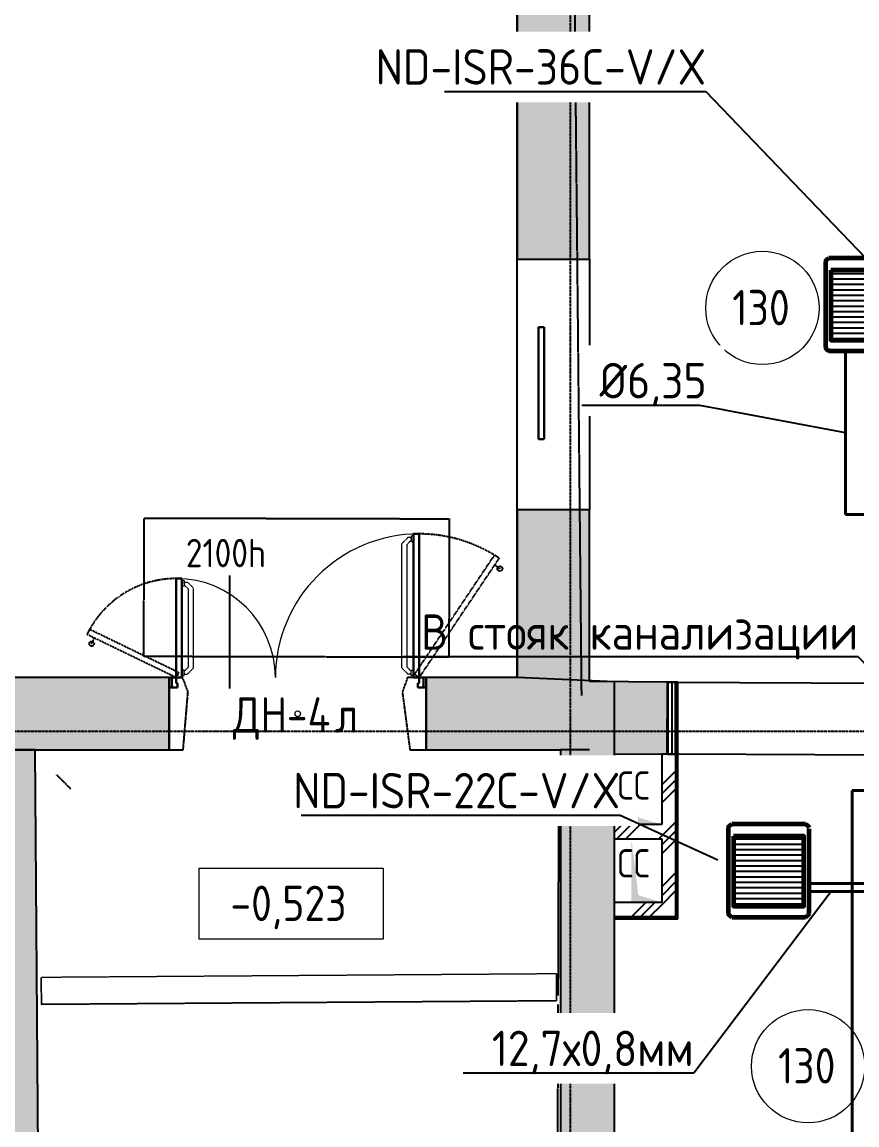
# Model space of a CAD drawing. Header units: millimetres. Extents: x -129048 to 476301, y -5853 to 215316.
# Drawn here: x 42539 to 48432, y 17776 to 25564 of the extents above; entities that cross this region are included whole.
import ezdxf
from ezdxf import colors
from ezdxf.entities.mleader import LeaderData, LeaderLine
from ezdxf.math import Vec2, Vec3

# ---------------------------------------------------------------- set-up
doc = ezdxf.new("R2010")
doc.units = ezdxf.units.MM
for name, pattern in [('ADSK_Линия сетки', [25, 20, -2.5, 0, -2.5]), ('ADSK_Сверху', [4.5, 3, -1.5]), ('ADSK_Снесено', [4.5, 3, -1.5]), ('ADSK_Штриховая_ш2 п1', [3, 2, -1])]:
    doc.linetypes.add(name, pattern=pattern)
for name, color, linetype, lineweight, true_color in [('_ Окна', 5, 'Continuous', 30, 0x0000ff), ('Линии', 7, 'Continuous', 9, 0x00a600), ('Стены внутренние', 5, 'Continuous', 18, 0x0000ff), ('Стены наружные', 1, 'ADSK_Снесено', 18, 0xff0000), ('Стены штриховка', 5, 'Continuous', 18, 0x0000ff)]:
    doc.layers.add(name, color=color, linetype=linetype, lineweight=lineweight, true_color=true_color)
for name, color, linetype, lineweight in [('GAZLAITER', 1, 'Continuous', 40), ('Аннотация', 7, 'Continuous', 9), ('Двери', 251, 'Continuous', 18), ('Дренаж', 36, 'Continuous', 40), ('Каркас', 7, 'Continuous', 18), ('Кондеи', 6, 'Continuous', 60), ('Лестницы', 7, 'Continuous', 18), ('Марки дверей', 7, 'Continuous', 20), ('Марки помещений', 7, 'Continuous', 20), ('Окна', 251, 'Continuous', 18), ('Отметки', 7, 'Continuous', 9), ('Перекрытие', 7, 'Continuous', 18), ('Узлы', 7, 'Continuous', 18)]:
    doc.layers.add(name, color=color, linetype=linetype, lineweight=lineweight)
doc.styles.add('GOST Common_1', font='GOST Common_0.ttf', dxfattribs={"width": 0.9, "height": 200})
doc.styles.add('GOST Common_2', font='GOST Common_0.ttf', dxfattribs={"width": 0.9, "height": 250})
doc.styles.add('PIK', font='isocpeur.ttf', dxfattribs={"width": 0.9, "height": 250})
pattern_1 = [(45, (0, 0), (-179.6051, 179.6051), []), (45, (63.5, 0), (0, 359.2102), []), (45, (-63.5, 0), (0, 359.2102), [])]

# ---------------------------------------------------------------- blocks, each defined once
blk = doc.blocks.new('ADSK_БалкаЖБ_Прямоугольная - 189_7х233мм-820221-01 План 1-го этажа маркировочный')
at = {"layer": 'Каркас', "color": 253, "linetype": 'ADSK_Сверху', "true_color": 0xaaaaaa}
for p, q in [((-1818.2, 94.8), (-1818.2, -94.9)), ((-1818.2, 94.8), (1818.2, 94.8)), ((1818.2, -94.9), (1818.2, 94.8)), ((-1818.2, -94.9), (1818.2, -94.9))]:
    blk.add_line(p, q, dxfattribs=at)
at = {"layer": 'Каркас', "color": 253, "linetype": 'ADSK_Сверху', "true_color": 0xb2b2b2}
for p, q in [((-1818.2, -94.9), (-1818.2, 94.8)), ((1818.2, 94.8), (-1818.2, 94.8)), ((1818.2, 94.8), (1818.2, -94.9)), ((-1818.2, -94.9), (1818.2, -94.9))]:
    blk.add_line(p, q, dxfattribs=at)
blk = doc.blocks.new('Витраж-стеклопакет - Глухой стеклопакет 40мм-1243042-01 План 1-го этажа маркировочный')
at = {"layer": '_ Окна'}
for p, q in [((395, 20), (-395, 20)), ((-395, 20), (-395, -20)), ((395, -20), (395, 20)), ((-395, -20), (395, -20))]:
    blk.add_line(p, q, dxfattribs=at)
blk = doc.blocks.new('AC_Дверь_Двупольная - ДН-4л 1815х2100h-2039702-01 План 1-го этажа маркировочный')
at = {"layer": 'Двери', "linetype": 'ADSK_Сверху', "lineweight": 9}
for p, q in [((817.5, 1255), (801.5, 1255)), ((801.5, 1255), (801.5, 1216.5)), ((777.8, 1244.5), (735, 1201.7)), ((735, 323.4), (735, 1201.7)), ((801.5, 1225.7), (771.4, 1195.6)), ((771.4, 329.4), (771.4, 1195.6)), ((801.5, 1244.5), (777.8, 1244.5)), ((801.5, 1235.8), (801.5, 1244.5)), ((801.5, 1216.5), (817.5, 1216.5)), ((-817.5, 940), (-801.5, 940)), ((-801.5, 940), (-801.5, 901.5)), ((-801.5, 901.5), (-817.5, 901.5)), ((-801.5, 920.8), (-801.5, 929.5)), ((-801.5, 929.5), (-777.8, 929.5)), ((-801.5, 910.7), (-771.4, 880.6)), ((-777.8, 929.5), (-735, 886.7)), ((-771.4, 329.4), (-771.4, 880.6)), ((-735, 323.4), (-735, 886.7)), ((-801.5, 299.3), (-771.4, 329.4)), ((-777.8, 280.6), (-735, 323.4)), ((777.8, 280.6), (735, 323.4)), ((801.5, 299.3), (771.4, 329.4)), ((-801.5, 308.5), (-817.5, 308.5)), ((-817.5, 270), (-801.5, 270)), ((-801.5, 270), (-801.5, 308.5)), ((-801.5, 289.3), (-801.5, 280.6)), ((-801.5, 280.6), (-777.8, 280.6)), ((801.5, 280.6), (777.8, 280.6)), ((801.5, 270), (801.5, 308.5)), ((801.5, 308.5), (817.5, 308.5)), ((817.5, 270), (801.5, 270))]:
    blk.add_line(p, q, dxfattribs=at)
at = {"layer": 'Двери', "lineweight": 30}
for p, q in [((857.5, 1270), (817.5, 1270)), ((817.5, 1270), (817.5, 255)), ((857.5, 255), (857.5, 1270)), ((-857.5, 955), (-817.5, 955)), ((-857.5, 255), (-857.5, 955)), ((-817.5, 955), (-817.5, 255)), ((-907.5, 255), (-887.5, 255)), ((-907.5, 185), (-907.5, 255)), ((-887.5, 255), (-857.5, 255)), ((-887.5, 185), (-887.5, 255)), ((-887.5, 255), (-887.5, 185)), ((-817.5, 255), (-857.5, 255)), ((-857.5, 255), (-857.5, 215)), ((817.5, 255), (857.5, 255)), ((887.5, 255), (857.5, 255)), ((857.5, 255), (857.5, 215)), ((887.5, 185), (887.5, 255)), ((907.5, 255), (887.5, 255)), ((887.5, 255), (887.5, 185)), ((907.5, 185), (907.5, 255)), ((-887.5, 185), (-907.5, 185)), ((-847.5, 185), (-887.5, 185)), ((-857.5, 215), (-847.5, 215)), ((-847.5, 215), (-847.5, 185)), ((857.5, 215), (847.5, 215)), ((847.5, 215), (847.5, 185)), ((847.5, 185), (887.5, 185)), ((887.5, 185), (907.5, 185))]:
    blk.add_line(p, q, dxfattribs=at)
at = {"layer": 'Двери'}
for centre, radius, start, end in [((857.5, 255), 1015, 90, 180), ((-857.5, 255), 700, 360, 90)]:
    blk.add_arc(centre, radius, start, end, dxfattribs=at)
blk = doc.blocks.new('ADSK_Марка_Помещение_ОдноЗначение - Номер-247393-01 План 1-го этажа маркировочный')
at = {"layer": 'Марки помещений'}
blk.add_circle((0, 0), 4, dxfattribs=at)
blk = doc.blocks.new('ADSK_Марка_Дверь - Марка типа и комментарии-2020407-01 План 1-го этажа маркировочный')
at = {"layer": 'Марки дверей', "lineweight": 9}
blk.add_circle((0, 0), 0.2, dxfattribs=at)
blk = doc.blocks.new('Высотные отметки - Рамка-5093-01 План 1-го этажа маркировочный')
at = {"layer": 'Аннотация', "lineweight": 20}
for p, q in [((-6.5, 0), (-6.5, 5)), ((-6.5, 5), (6.5, 5)), ((6.5, 5), (6.5, 0)), ((6.5, 0), (-6.5, 0))]:
    blk.add_line(p, q, dxfattribs=at)
blk = doc.blocks.new('Фанкойл 360')
at = {"lineweight": 25}
h = blk.add_hatch(dxfattribs=at)
h.set_pattern_fill('LINE', color=256, scale=12.0888)
h.set_pattern_definition([(360, (-437782.18, -467272.18), (1e-14, 38.38194), [])])
h.paths.add_polyline_path([(269932, 24100.5), (269436.2, 24100.5), (269436.2, 23604.7), (269932, 23604.7)])
for points in [[(269399.1, 23553.1), (269399.1, 24152)], [(269423.3, 24184.2), (269944.9, 24184.2)], [(269969.1, 24160), (269969.1, 23553.1)], [(269944.9, 23528.9), (269423.4, 23528.9)]]:
    blk.add_lwpolyline(points)
blk.add_lwpolyline([(269932, 24100.5), (269932, 23604.7), (269436.2, 23604.7), (269436.2, 24100.5)], close=True)
for centre, radius, start, end in [((269446.7, 24136.6), 53.1, 116.21194, 153.78531), ((269921.5, 24136.6), 53.1, 26.21469, 63.78806), ((269446.5, 23576.4), 52.8, 206.16014, 244.02027), ((269921.5, 23576.5), 53, 296.14279, 333.80121)]:
    blk.add_arc(centre, radius, start, end)

msp = doc.modelspace()

# ---------------------------------------------------------------- hatches: boundary and pattern name
at = {"layer": 'Стены внутренние', "lineweight": 25, "true_color": 0x636466}
for points in [[(42306.569, 12898.1), (42686.552, 12901.743), (42630.339, 20425.478), (42250.349, 20422.639), (42295.708, 14351.749)], [(46339.852, 12936.767), (46719.852, 12940.41), (46719.852, 20395.02), (46543.212, 20395.836), (46543.212, 20424.059), (46339.852, 20424.059), (46339.852, 13592.3)]]:
    msp.add_hatch(color=251, dxfattribs=at).paths.add_polyline_path(points)
h = msp.add_hatch(dxfattribs=at)
h.set_pattern_fill('FP_3', color=251, style=0, pattern_type=2)
h.set_pattern_definition(pattern_1)
h.paths.add_polyline_path([(47153.495, 19246.916), (47153.495, 20393.018), (47053.495, 20393.018), (47053.495, 19246.916), (47091.151, 19246.916)])
h = msp.add_hatch(dxfattribs=at)
h.set_pattern_fill('FP_3', color=251, style=0, pattern_type=2)
h.set_pattern_definition(pattern_1)
h.paths.add_polyline_path([(46751.103, 19796.916), (47053.495, 19796.916), (47053.495, 19896.916), (46719.852, 19896.916), (46719.852, 19796.916)])
h = msp.add_hatch(dxfattribs=at)
h.set_pattern_fill('FP_3', color=251, style=0, pattern_type=2)
h.set_pattern_definition(pattern_1)
h.paths.add_polyline_path([(47046.404, 19246.916), (47053.495, 19246.916), (47053.426, 19346.916), (46719.852, 19346.916), (46719.852, 19246.916), (46834.261, 19246.916)])
at = {"layer": 'Стены наружные', "linetype": 'Continuous', "lineweight": 25, "true_color": 0x636466}
h = msp.add_hatch(color=251, dxfattribs=at)
h.paths.add_polyline_path([(46033.212, 20934.059), (46543.212, 20934.059), (46543.212, 22119.17), (46033.212, 22119.17)])
h.paths.add_polyline_path([(46033.212, 23889.17), (46543.212, 23889.17), (46543.212, 26071.146), (46033.212, 26071.146), (46033.212, 23912.973)])
h.paths.add_polyline_path([(46033.212, 27841.146), (46543.212, 27841.146), (46543.212, 30057.444), (46033.212, 30057.444)])
h.paths.add_polyline_path([(46033.212, 31827.444), (46543.212, 31827.444), (46543.212, 34118.808), (46033.212, 34118.808), (46033.212, 31880.659)])
h.paths.add_polyline_path([(46396.034, 35888.808), (46543.212, 35888.808), (46543.212, 43249.207), (46033.212, 43249.207), (46033.212, 35888.808), (46393.726, 35888.808)])
h = msp.add_hatch(color=251, dxfattribs=at)
h.paths.add_polyline_path([(46339.852, 20424.059), (46543.212, 20424.059), (46543.212, 20934.059), (45391.977, 20934.059), (45391.977, 20424.059), (45636.37, 20424.059)])
h.paths.add_polyline_path([(42686.552, 20424.059), (43576.977, 20424.059), (43576.977, 20934.059), (41597.582, 20934.059), (41597.582, 20424.059), (42515.943, 20424.623), (42630.339, 20425.478), (42630.349, 20424.059)])
h.paths.add_polyline_path([(39192.848, 20424.059), (39867.582, 20424.059), (39867.582, 20934.059), (30807.016, 20934.059), (30807.016, 20424.059), (38947.966, 20424.059)])
h = msp.add_hatch(color=251, dxfattribs=at)
h.paths.add_polyline_path([(49555.772, 20381.926), (49558.127, 20891.921), (49076.964, 20893.684), (49074.612, 20384.148), (49510.033, 20382.137)])
h.paths.add_polyline_path([(47093.035, 20393.297), (47095.39, 20903.292), (46543.212, 20905.841), (46543.212, 20395.836), (47053.495, 20393.48)])
at = {"layer": 'Узлы', "lineweight": 25, "true_color": 0x636466}
for points in [[(47035.313, 19896.916), (47053.495, 19896.916), (46890.702, 19946.395), (46843.184, 20241.958), (46841.223, 19896.916), (46902.501, 19896.916)], [(46840.593, 19347.901), (47053.495, 19347.901), (46888.214, 19398.136), (46840.593, 19796.916), (46837.979, 19347.901)]]:
    msp.add_hatch(color=251, dxfattribs=at).paths.add_polyline_path(points)

# ---------------------------------------------------------------- linework, layer by layer
at = {"linetype": 'ADSK_Линия сетки', "lineweight": 25}
for p, q in [((46409.91, -4984.787), (46409.91, 44534.787)), ((-11086.225, 20556.788), (57141.718, 20556.788))]:
    msp.add_line(p, q, dxfattribs=at)
at = {"color": 251, "lineweight": 25, "true_color": 0x636466}
for points in [[(46033.212, 20934.059), (46033.212, 43759.207), (56032.618, 43759.207), (56213.949, 8532.302), (49933.401, 8532.302), (49933.401, 150.232), (42036.932, 150.232), (42036.932, 2106.788), (31235.974, 2186.478), (31336.395, 2185.737), (31336.395, -2732.567), (18972.644, -2732.567), (18972.644, 2186.478), (8272.997, 2186.478), (8272.997, 272.021), (290.499, 306.788), (290.499, 8529.252)], [(771.126, 10918.396), (46719.852, 10918.396), (46719.852, 20904.566), (46033.212, 20934.059)]]:
    msp.add_lwpolyline(points, dxfattribs=at)
at = {"layer": 'GAZLAITER', "color": 5, "lineweight": 40, "ltscale": 10}
for p, q in [((48351.124, 23239.64), (48351.124, 22085.841)), ((48351.124, 22085.841), (51602.442, 22085.841)), ((48093.839, 19423.87), (51602.442, 19423.87))]:
    msp.add_line(p, q, dxfattribs=at)
at = {"layer": 'GAZLAITER', "lineweight": 40, "ltscale": 10}
msp.add_line((48093.839, 19480.583), (51537.721, 19480.583), dxfattribs=at)
at = {"layer": 'Аннотация', "color": 251, "lineweight": 25, "true_color": 0x636466}
msp.add_line((44004.531, 20857.947), (44004.531, 21654.289), dxfattribs=at)
at = {"layer": 'Дренаж'}
for p, q in [((48397.055, 14317.055), (48397.055, 20137.508)), ((48397.055, 20137.508), (49140.874, 20137.508))]:
    msp.add_line(p, q, dxfattribs=at)
at = {"layer": 'Лестницы', "color": 251, "linetype": 'ADSK_Сверху', "lineweight": 25, "true_color": 0x636466}
for p, q in [((46323.583, 18689.325), (46329.36, 20357.632)), ((42883.869, 20147.632), (42783.124, 20247.632)), ((46322.648, 18321.744), (46323.713, 18629.242)), ((46321.583, 18014.246), (46322.648, 18321.744)), ((46320.518, 17706.747), (46321.583, 18014.246))]:
    msp.add_line(p, q, dxfattribs=at)
at = {"layer": 'Линии', "color": 251, "linetype": 'ADSK_Штриховая_ш2 п1', "lineweight": 25, "true_color": 0x636466}
for p, q in [((45308.747, 20956.325), (45873.764, 21799.522)), ((45341.977, 20934.059), (45906.993, 21777.255)), ((45906.993, 21777.255), (45873.764, 21799.522)), ((45911.867, 21703.69), (45874.484, 21728.74)), ((43014.315, 21275.007), (42996.89, 21239.002)), ((43644.402, 20970.064), (43014.315, 21275.007)), ((43626.977, 20934.059), (42996.89, 21239.002)), ((43029.853, 21173.055), (43049.457, 21213.561)), ((43644.402, 20970.064), (43626.977, 20934.059)), ((45341.977, 20934.059), (45308.747, 20956.325)), ((43626.977, 20934.059), (43576.977, 20934.059)), ((45391.977, 20934.059), (45341.977, 20934.059))]:
    msp.add_line(p, q, dxfattribs=at)
for centre in [(45911.867, 21703.69), (43029.853, 21173.055)]:
    msp.add_circle(centre, 17, dxfattribs=at)
for centre, radius, start, end in [((45341.977, 20934.059), 1015, 56.1744007, 90.1744007), ((43626.977, 20934.059), 700, 89.9206089, 154.1744007)]:
    msp.add_arc(centre, radius, start, end, dxfattribs=at)
at = {"layer": 'Перекрытие', "color": 251, "linetype": 'ADSK_Сверху', "lineweight": 25, "true_color": 0x636466}
for p, q in [((46489.033, 20807.097), (46409.662, 28860.369)), ((43398.52, 21083.161), (43400.959, 22061.286)), ((43400.959, 22061.286), (45554.033, 22055.918)), ((45554.033, 22055.918), (45551.594, 21077.793)), ((45551.594, 21077.793), (43398.52, 21083.161))]:
    msp.add_line(p, q, dxfattribs=at)
at = {"layer": 'Стены внутренние', "color": 251, "lineweight": 25, "true_color": 0x636466}
for p, q in [((47096.495, 20901.646), (47096.495, 20393.018)), ((47168.495, 20901.646), (47096.495, 20901.646)), ((47168.495, 20393.018), (47168.495, 20901.646)), ((42630.339, 20425.478), (42250.349, 20422.639)), ((42686.552, 12901.743), (42630.339, 20425.478)), ((46339.852, 20424.059), (46339.852, 12936.767)), ((46543.212, 20424.059), (46339.852, 20424.059)), ((46719.852, 12940.41), (46719.852, 20395.02)), ((47053.495, 20393.48), (47053.495, 19896.916)), ((47168.495, 20392.949), (47053.495, 20393.48)), ((47096.495, 20393.018), (47168.495, 20393.018)), ((47168.495, 19231.916), (47168.495, 20392.949)), ((47053.495, 19896.916), (46719.852, 19896.916)), ((46719.852, 19796.916), (47053.495, 19796.916)), ((47053.495, 19796.916), (47053.495, 19346.916)), ((47053.495, 19346.916), (46719.852, 19346.916)), ((46719.852, 19231.916), (47168.495, 19231.916))]:
    msp.add_line(p, q, dxfattribs=at)
at = {"layer": 'Стены наружные', "color": 251, "linetype": 'Continuous', "lineweight": 25, "true_color": 0x636466}
for p, q in [((46033.212, 26071.146), (46033.212, 23889.17)), ((46543.212, 23889.17), (46543.212, 25923.146)), ((46033.212, 23889.17), (46543.212, 23889.17)), ((46033.212, 22119.17), (46033.212, 23889.17)), ((46543.212, 23889.17), (46543.212, 22119.17)), ((46033.212, 22119.17), (46033.212, 20934.059)), ((46543.212, 22119.17), (46033.212, 22119.17)), ((46543.212, 20905.841), (46543.212, 22119.17)), ((43576.977, 20934.059), (41597.582, 20934.059)), ((46033.212, 20934.059), (45391.977, 20934.059)), ((47095.39, 20903.292), (46543.212, 20905.841)), ((47093.035, 20393.297), (47095.39, 20903.292)), ((47095.39, 20903.292), (49001.409, 20894.491)), ((43576.977, 20424.059), (43576.977, 20864.059)), ((45391.977, 20864.059), (45391.977, 20424.059)), ((41597.582, 20424.059), (43675.966, 20424.059)), ((45276.549, 20424.059), (46339.852, 20424.059)), ((46719.852, 20395.02), (47053.495, 20393.48)), ((48959.409, 20384.68), (47168.495, 20392.949))]:
    msp.add_line(p, q, dxfattribs=at)
at = {"layer": 'Стены наружные', "color": 251, "lineweight": 25, "true_color": 0x636466}
for p, q in [((43673.147, 20934.059), (43666.977, 20934.059)), ((43710.41, 20835.234), (43673.147, 20934.059)), ((45258.715, 20934.059), (45222.565, 20832.177)), ((45301.977, 20934.059), (45258.715, 20934.059)), ((43576.977, 20864.059), (43576.977, 20424.059)), ((43675.966, 20424.059), (43710.41, 20835.234)), ((45222.565, 20832.177), (45276.549, 20424.059)), ((45391.977, 20424.059), (45391.977, 20864.059))]:
    msp.add_line(p, q, dxfattribs=at)
at = {"layer": 'Стены штриховка', "color": 251, "lineweight": 25, "true_color": 0x636466}
for p, q in [((47126.495, 20393.018), (47126.495, 20901.646)), ((47151.495, 20393.018), (47151.495, 20901.646)), ((47153.495, 19246.916), (47153.495, 20901.646)), ((47159.495, 20393.018), (47159.495, 20901.646)), ((47159.495, 19240.916), (47159.495, 20392.99)), ((46719.852, 19246.916), (47153.495, 19246.916)), ((46719.852, 19240.916), (47159.495, 19240.916))]:
    msp.add_line(p, q, dxfattribs=at)

# ---------------------------------------------------------------- block references
at = {"layer": 'Двери', "color": 251, "linetype": 'ADSK_Сверху', "lineweight": 25, "true_color": 0x636466}
msp.add_blockref('AC_Дверь_Двупольная - ДН-4л 1815х2100h-2039702-01 План 1-го этажа маркировочный', (44484.477, 20679.059), dxfattribs=at)
at = {"layer": 'Каркас', "color": 251, "linetype": 'ADSK_Сверху', "lineweight": 25, "true_color": 0x636466, "rotation": 180.4020077192903}
msp.add_blockref('ADSK_БалкаЖБ_Прямоугольная - 189_7х233мм-820221-01 План 1-го этажа маркировочный', (44492.915, 18734.822), dxfattribs=at)
at = {"layer": 'Кондеи', "xscale": -1}
msp.add_blockref('Фанкойл 360', (317492.937, -4285.184), dxfattribs=at)
at = {"layer": 'Марки дверей', "color": 251, "lineweight": 25, "true_color": 0x636466, "xscale": 99.99999999999993, "yscale": 99.99999999999993, "zscale": 99.99999999999993}
msp.add_blockref('ADSK_Марка_Дверь - Марка типа и комментарии-2020407-01 План 1-го этажа маркировочный', (44484.477, 20679.059), dxfattribs=at)
at = {"layer": 'Марки помещений', "color": 251, "lineweight": 25, "true_color": 0x636466, "xscale": 99.99999999999993, "yscale": 99.99999999999993, "zscale": 99.99999999999993}
for p in [(47764.469, 23544.677), (48087.215, 18190.367)]:
    msp.add_blockref('ADSK_Марка_Помещение_ОдноЗначение - Номер-247393-01 План 1-го этажа маркировочный', p, dxfattribs=at)
at = {"layer": 'Окна', "color": 251, "lineweight": 25, "true_color": 0x636466, "rotation": 89.99999999999974}
msp.add_blockref('Витраж-стеклопакет - Глухой стеклопакет 40мм-1243042-01 План 1-го этажа маркировочный', (46203.212, 23014.17), dxfattribs=at)
at = {"layer": 'Отметки', "color": 251, "lineweight": 25, "true_color": 0x636466, "xscale": 99.99999999999993, "yscale": 99.99999999999993, "zscale": 99.99999999999993}
msp.add_blockref('Высотные отметки - Рамка-5093-01 План 1-го этажа маркировочный', (44437.721, 19088.641), dxfattribs=at)

# ---------------------------------------------------------------- texts
at = {"layer": 'Аннотация', "color": 251, "lineweight": 25, "true_color": 0x636466, "char_height": 200, "attachment_point": 1, "style": 'GOST Common_1'}
for s, insert, width in [('2100h', (43694.931, 21913.862), 743.16431), ('СС', (46740.727, 20272.903), 317.46825), ('СС', (46740.727, 19722.903), 317.46825)]:
    msp.add_mtext(s, dxfattribs=dict(at, insert=insert, width=width))
at = {"layer": 'Марки дверей', "color": 251, "lineweight": 25, "true_color": 0x636466, "char_height": 250, "attachment_point": 1, "style": 'GOST Common_2'}
for s, insert, width in [('ДН', (44026.647, 20796.072), 461.772), ('-4', (44407.647, 20796.072), 411.26569), ('\\fGOST Common|b0|i0|c204|p34|;\\W.9;л', (44746.975, 20796.072), 194.81006)]:
    msp.add_mtext(s, dxfattribs=dict(at, insert=insert, width=width))
at = {"layer": 'Марки помещений', "color": 251, "lineweight": 25, "true_color": 0x636466, "char_height": 250, "width": 526.70869, "attachment_point": 1, "style": 'GOST Common_2'}
for insert in [(47552.062, 23672.402), (47874.808, 18318.092)]:
    msp.add_mtext('130', dxfattribs=dict(at, insert=insert))
at = {"layer": 'Отметки', "color": 251, "lineweight": 25, "true_color": 0x636466, "insert": (44009.045, 19465.348), "char_height": 250, "width": 1028.82257, "attachment_point": 1, "line_spacing_factor": 1.022761, "style": 'GOST Common_2'}
msp.add_mtext('-0,523', dxfattribs=at)

# ---------------------------------------------------------------- next in the draw order: leaders
at = {"layer": 'GAZLAITER', "color": 18, "lineweight": 25, "ltscale": 10, "true_color": 0x000000}
ml = msp.add_multileader_mtext('Standard', dxfattribs=at)
ml.set_content('12,7х0,8мм', color=(0, 0, 0), style='PIK')
ml.set_leader_properties()
ml.build(insert=Vec2(0, 0))
ml.multileader.update_dxf_attribs({"text_left_attachment_type": 6, "text_right_attachment_type": 6, "dogleg_length": 0.36, "arrow_head_size": 0.18})
ctx = ml.context
ctx.base_point, ctx.char_height, ctx.arrow_head_size, ctx.landing_gap_size, ctx.plane_origin = Vec3(45906.267, 18141.174), 250, 0.18, 0.09, Vec3(48306.199, 19480.583)
ctx.left_attachment, ctx.right_attachment, ctx.text_align_type = 6, 6, 2
notes = []
notes.append((ctx, [(0, (1, 1, 0), (47279.307, 18141.174), (-1, 0), 0.36, [(0, [(48249.486, 19423.87)], 0, [])])]))
ctx.mtext.insert, ctx.mtext.alignment, ctx.mtext.flow_direction = Vec3(47278.857, 18441.174), 3, 5
ctx.mtext.has_bg_fill, ctx.mtext.bg_color, ctx.mtext.bg_scale_factor, ctx.mtext.bg_transparency, ctx.mtext.use_window_bg_color = 1, -1027028792, 1.5, 0, 1
at = {"layer": 'Кондеи', "color": 18, "lineweight": 25, "ltscale": 10, "true_color": 0x000000}
ml = msp.add_multileader_mtext('Standard', dxfattribs=at)
ml.set_content('ND-ISR-36C-V/X', color=(0, 0, 0), style='PIK')
ml.set_leader_properties()
ml.build(insert=Vec2(0, 0))
ml.multileader.update_dxf_attribs({"text_left_attachment_type": 6, "text_right_attachment_type": 6, "dogleg_length": 0.36, "arrow_head_size": 0.18})
ctx = ml.context
ctx.base_point, ctx.char_height, ctx.arrow_head_size, ctx.landing_gap_size, ctx.plane_origin = Vec3(45117.888, 25071.592), 250, 0.18, 0.09, Vec3(48494.431, 23896.119)
ctx.left_attachment, ctx.right_attachment, ctx.text_align_type = 6, 6, 2
notes.append((ctx, [(1, (1, 1, 0), (47368.428, 25071.592), (-1, 0), 0.36, [(0, [(48494.431, 23896.119)], 0, [])])]))
ctx.mtext.insert, ctx.mtext.width, ctx.mtext.alignment, ctx.mtext.flow_direction = Vec3(47367.978, 25371.592), 1828.66846, 3, 5
ctx.mtext.has_bg_fill, ctx.mtext.bg_color, ctx.mtext.bg_scale_factor, ctx.mtext.bg_transparency, ctx.mtext.use_window_bg_color = 1, -1027028792, 1.5, 0, 1
ml = msp.add_multileader_mtext('Standard', dxfattribs=at)
ml.set_content('ND-ISR-22С-V/X', color=(0, 0, 0), style='PIK')
ml.set_leader_properties()
ml.build(insert=Vec2(0, 0))
ml.multileader.update_dxf_attribs({"text_left_attachment_type": 6, "text_right_attachment_type": 6, "dogleg_length": 0.36, "arrow_head_size": 0.18})
ctx = ml.context
ctx.base_point, ctx.char_height, ctx.arrow_head_size, ctx.landing_gap_size, ctx.plane_origin = Vec3(44511.031, 19961.28), 250, 0.18, 0.09, Vec3(47450.18, 19432.469)
ctx.left_attachment, ctx.right_attachment, ctx.text_align_type = 6, 6, 2
notes.append((ctx, [(0, (1, 1, 0), (46761.571, 19961.28), (-1, 0), 0.36, [(0, [(47450.18, 19644.068)], 0, [])])]))
ctx.mtext.insert, ctx.mtext.alignment, ctx.mtext.flow_direction = Vec3(46761.121, 20261.28), 3, 5
ctx.mtext.has_bg_fill, ctx.mtext.bg_color, ctx.mtext.bg_scale_factor, ctx.mtext.bg_transparency, ctx.mtext.use_window_bg_color = 1, -1027028792, 1.5, 0, 1
for ctx, leaders in notes:
    for number, flags, end, landing, length, lines in leaders:
        leader = LeaderData()
        leader.index, (leader.has_last_leader_line, leader.has_dogleg_vector, leader.attachment_direction) = number, flags
        leader.last_leader_point, leader.dogleg_vector, leader.dogleg_length = Vec3(end), Vec3(landing), length
        for number, points, colour, breaks in lines:
            line = LeaderLine()
            line.index, line.vertices, line.color, line.breaks = number, Vec3.list(points), colors.encode_raw_color(colour), breaks
            leader.lines.append(line)
        ctx.leaders.append(leader)

# ---------------------------------------------------------------- next in the draw order: block references
at = {"layer": 'Кондеи', "xscale": -1}
msp.add_blockref('Фанкойл 360', (318178.528, -288.087), dxfattribs=at)

# ---------------------------------------------------------------- next in the draw order: leaders
at = {"layer": 'GAZLAITER', "color": 18, "lineweight": 25, "ltscale": 10, "true_color": 0x000000}
ml = msp.add_multileader_mtext('Standard', dxfattribs=at)
ml.set_content('{\\C256;\\c0;В стояк канализации}', color=2, style='PIK')
ml.set_leader_properties()
ml.build(insert=Vec2(0, 0))
ml.multileader.update_dxf_attribs({"text_right_attachment_type": 6, "dogleg_length": 0.36, "arrow_head_size": 0.18})
ctx = ml.context
ctx.base_point, ctx.char_height, ctx.arrow_head_size, ctx.landing_gap_size, ctx.plane_origin = Vec3(45413.217, 21237.057), 250, 0.18, 0.09, Vec3(49273.535, 20226.042)
ctx.right_attachment, ctx.text_align_type = 6, 2
notes = []
notes.append((ctx, [(0, (1, 1, 0), (48440.007, 21080.807), (-1, 0), 0.36, [(0, [(49273.535, 20226.042)], 0, [])])]))
ctx.mtext.insert, ctx.mtext.alignment, ctx.mtext.flow_direction = Vec3(48439.557, 21380.807), 3, 5
for ctx, leaders in notes:
    for number, flags, end, landing, length, lines in leaders:
        leader = LeaderData()
        leader.index, (leader.has_last_leader_line, leader.has_dogleg_vector, leader.attachment_direction) = number, flags
        leader.last_leader_point, leader.dogleg_vector, leader.dogleg_length = Vec3(end), Vec3(landing), length
        for number, points, colour, breaks in lines:
            line = LeaderLine()
            line.index, line.vertices, line.color, line.breaks = number, Vec3.list(points), colors.encode_raw_color(colour), breaks
            leader.lines.append(line)
        ctx.leaders.append(leader)

# ---------------------------------------------------------------- next in the draw order: leaders
ml = msp.add_multileader_mtext('Standard', dxfattribs=at)
ml.set_content('{\\C256;\\c0;%%C6,35}', color=1, style='PIK')
ml.set_leader_properties()
ml.build(insert=Vec2(0, 0))
ml.multileader.update_dxf_attribs({"text_left_attachment_type": 6, "text_right_attachment_type": 6, "dogleg_length": 0.36, "arrow_head_size": 0.18})
ctx = ml.context
ctx.base_point, ctx.char_height, ctx.arrow_head_size, ctx.landing_gap_size, ctx.plane_origin = Vec3(46614.352, 22856.185), 250, 0.18, 0.09, Vec3(48351.124, 22662.74)
ctx.left_attachment, ctx.right_attachment = 6, 6
notes = []
notes.append((ctx, [(0, (1, 1, 0), (47323.642, 22856.185), (-1, 0), 0.36, [(0, [(48351.124, 22662.74)], 0, [])])]))
ctx.mtext.insert, ctx.mtext.flow_direction = Vec3(46614.442, 23156.185), 5
ctx.mtext.has_bg_fill, ctx.mtext.bg_color, ctx.mtext.bg_scale_factor, ctx.mtext.bg_transparency, ctx.mtext.use_window_bg_color = 1, -1027028792, 1.5, 0, 1
for ctx, leaders in notes:
    for number, flags, end, landing, length, lines in leaders:
        leader = LeaderData()
        leader.index, (leader.has_last_leader_line, leader.has_dogleg_vector, leader.attachment_direction) = number, flags
        leader.last_leader_point, leader.dogleg_vector, leader.dogleg_length = Vec3(end), Vec3(landing), length
        for number, points, colour, breaks in lines:
            line = LeaderLine()
            line.index, line.vertices, line.color, line.breaks = number, Vec3.list(points), colors.encode_raw_color(colour), breaks
            leader.lines.append(line)
        ctx.leaders.append(leader)

doc.saveas('drawing.dxf')
